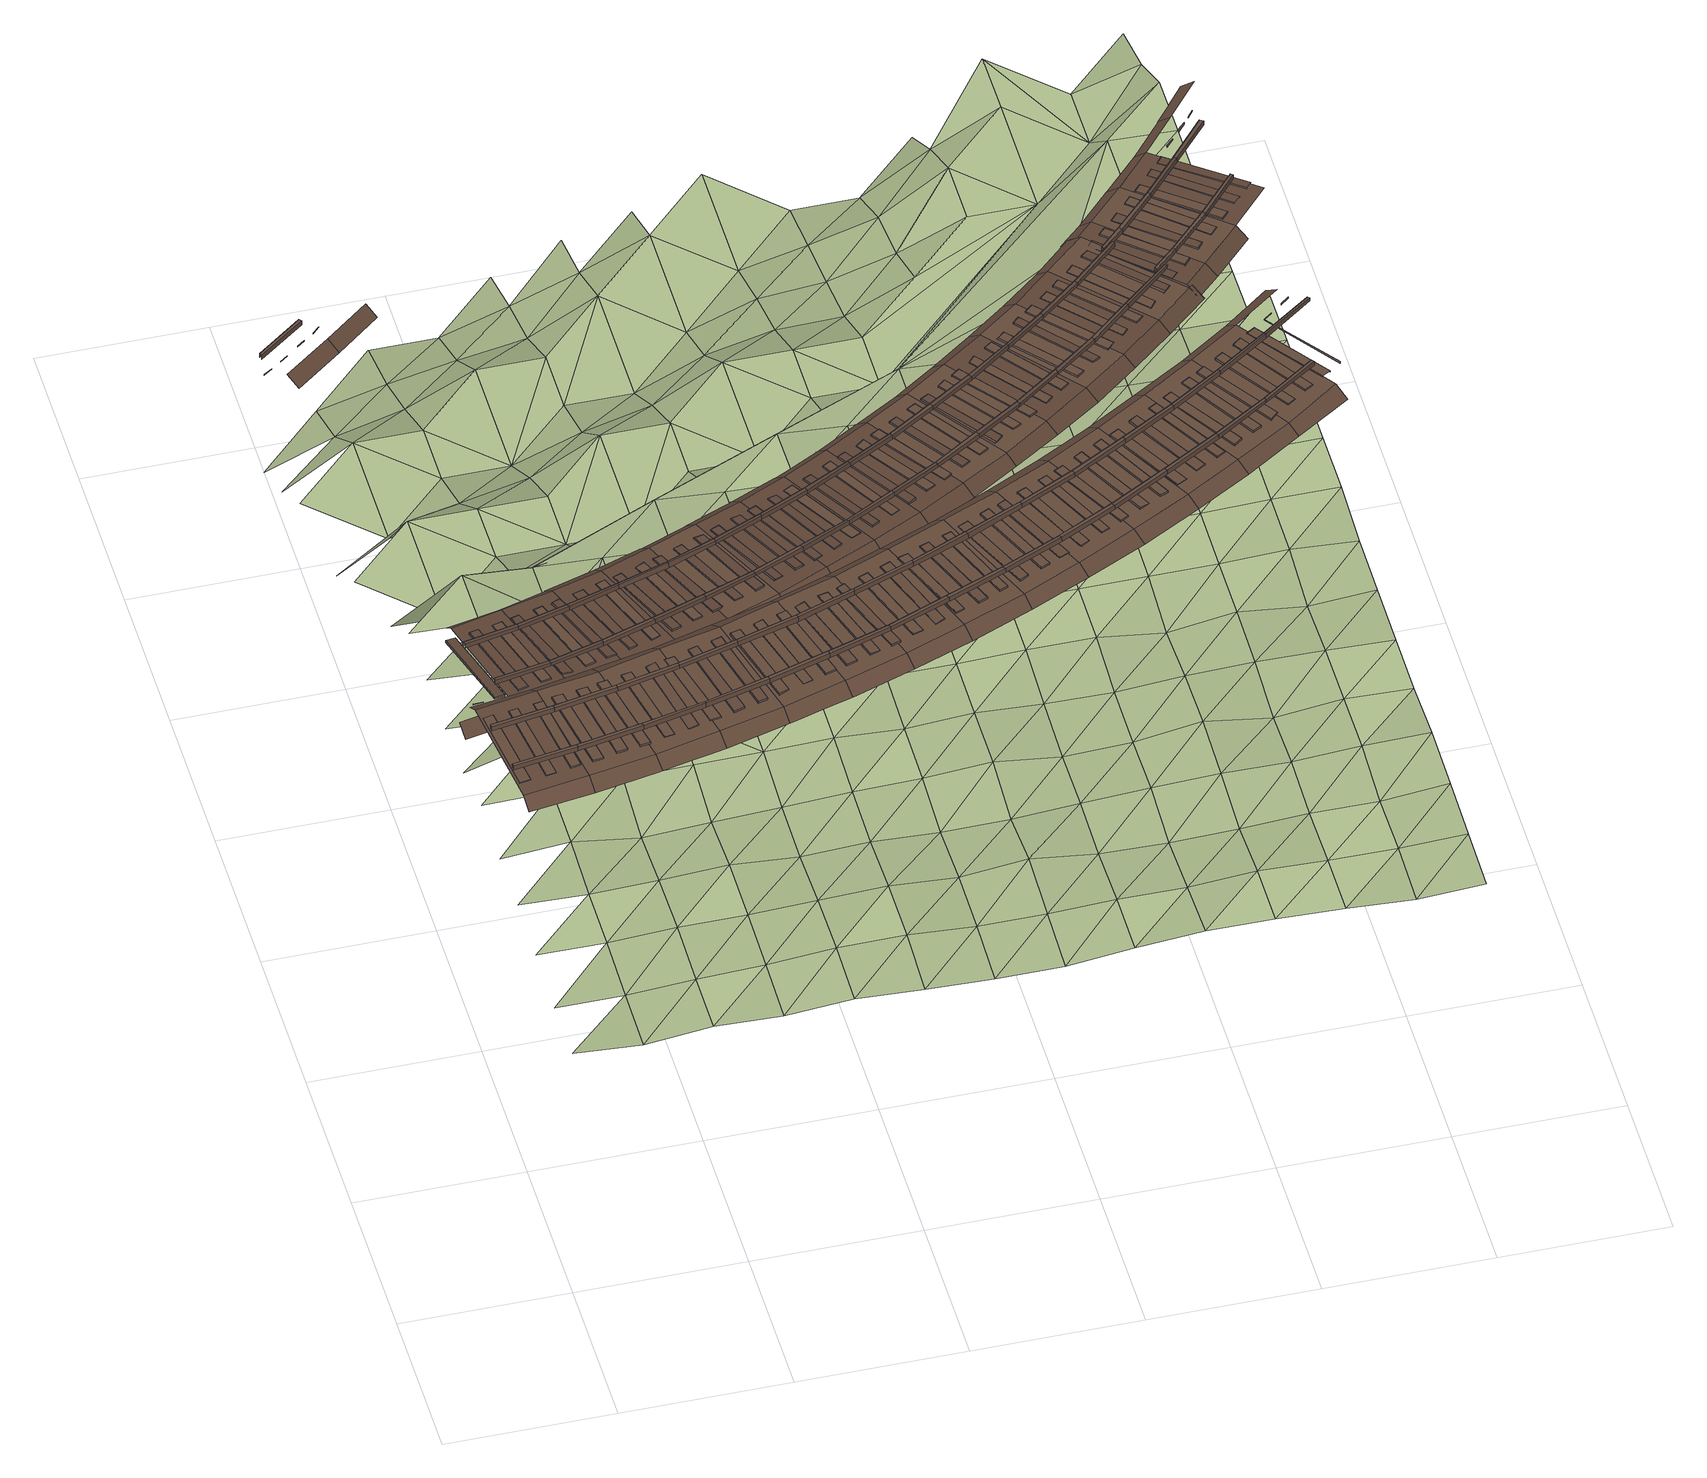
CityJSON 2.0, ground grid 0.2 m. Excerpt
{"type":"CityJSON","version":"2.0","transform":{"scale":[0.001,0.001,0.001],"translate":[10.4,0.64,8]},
"CityObjects":{
"terrain1":{"type":"TINRelief","geometry":[{"type":"CompositeSurface","lod":"3","boundaries":[[[0,1,2]],[[3,4,0]],[[3,5,6]],[[7,0,2]],[[8,9,5]],[[10,7,2]],[[11,3,0]],[[8,12,13]],[[11,0,7]],[[14,5,3]],[[12,15,16]],[[11,14,3]],[[17,8,5]],[[18,7,10]],[[19,20,15]],[[17,5,14]],[[21,12,8]],[[18,10,22]],[[23,11,7]],[[19,24,25]],[[15,12,21]],[[21,8,17]],[[18,23,7]],[[26,14,11]],[[27,28,24]],[[29,19,15]],[[15,21,30]],[[26,11,23]],[[31,17,14]],[[32,33,27]],[[34,18,22]],[[35,24,19]],[[26,31,14]],[[36,21,17]],[[32,37,38]],[[34,22,39]],[[40,23,18]],[[35,19,29]],[[41,15,30]],[[42,27,24]],[[36,17,31]],[[41,29,15]],[[21,43,30]],[[40,18,34]],[[27,42,32]],[[44,26,23]],[[35,42,24]],[[45,37,46]],[[43,21,36]],[[40,44,23]],[[47,31,26]],[[48,34,39]],[[32,49,37]],[[32,42,50]],[[43,41,30]],[[51,35,29]],[[47,26,44]],[[46,52,53]],[[54,36,31]],[[32,50,49]],[[55,48,39]],[[56,40,34]],[[54,43,36]],[[46,37,57]],[[47,54,31]],[[35,58,42]],[[56,34,48]],[[49,57,37]],[[59,44,40]],[[60,61,52]],[[62,35,51]],[[63,29,41]],[[58,50,42]],[[63,51,29]],[[64,41,43]],[[58,35,62]],[[43,54,65]],[[59,40,56]],[[66,47,44]],[[46,67,52]],[[46,57,68]],[[69,48,55]],[[50,70,49]],[[60,71,72]],[[64,43,65]],[[59,66,44]],[[67,46,68]],[[73,54,47]],[[69,55,74]],[[75,60,52]],[[76,56,48]],[[77,57,49]],[[78,79,71]],[[80,62,51]],[[73,47,66]],[[67,75,52]],[[68,57,77]],[[81,65,54]],[[76,48,69]],[[77,49,70]],[[82,50,58]],[[83,59,56]],[[80,51,63]],[[84,41,64]],[[50,82,70]],[[85,58,62]],[[73,81,54]],[[41,84,63]],[[86,71,60]],[[87,64,65]],[[88,60,75]],[[83,56,76]],[[89,66,59]],[[90,67,68]],[[80,85,62]],[[68,77,91]],[[92,69,74]],[[88,86,60]],[[65,81,87]],[[93,78,71]],[[89,59,83]],[[90,68,91]],[[94,73,66]],[[95,75,67]],[[85,82,58]],[[96,92,74]],[[97,76,69]],[[98,77,70]],[[93,71,86]],[[84,64,87]],[[95,88,75]],[[99,80,63]],[[94,66,89]],[[95,67,90]],[[100,81,73]],[[97,69,92]],[[82,98,70]],[[101,83,76]],[[102,78,93]],[[85,80,103]],[[91,77,104]],[[94,100,73]],[[105,86,88]],[[106,87,81]],[[101,76,97]],[[107,89,83]],[[104,90,91]],[[95,105,88]],[[80,99,103]],[[104,77,98]],[[84,108,63]],[[109,92,96]],[[110,82,85]],[[106,81,100]],[[108,99,63]],[[111,93,86]],[[112,84,87]],[[107,83,101]],[[113,94,89]],[[114,95,90]],[[109,96,115]],[[103,110,85]],[[116,97,92]],[[82,117,98]],[[105,111,86]],[[118,102,93]],[[113,89,107]],[[114,90,104]],[[119,100,94]],[[109,116,92]],[[120,101,97]],[[108,103,99]],[[118,93,111]],[[121,87,106]],[[122,105,95]],[[123,95,114]],[[119,94,113]],[[121,112,87]],[[124,106,100]],[[104,98,125]],[[120,97,116]],[[126,98,117]],[[127,82,110]],[[128,107,101]],[[123,122,95]],[[129,84,112]],[[82,127,117]],[[130,109,115]],[[131,110,103]],[[103,108,132]],[[119,124,100]],[[125,98,126]],[[129,108,84]],[[133,111,105]],[[128,101,120]],[[134,113,107]],[[135,114,104]],[[130,115,136]],[[132,131,103]],[[137,116,109]],[[133,105,122]],[[124,121,106]],[[138,118,111]],[[134,107,128]],[[135,104,125]],[[139,119,113]],[[140,123,114]],[[137,109,130]],[[131,127,110]],[[141,120,116]],[[142,126,117]],[[133,138,111]],[[129,112,121]],[[143,132,108]],[[139,113,134]],[[135,140,114]],[[119,144,124]],[[125,126,142]],[[137,141,116]],[[127,142,117]],[[145,128,120]],[[146,122,123]],[[143,108,129]],[[147,118,138]],[[148,130,136]],[[131,132,149]],[[144,119,139]],[[121,124,150]],[[146,133,122]],[[145,120,141]],[[146,123,140]],[[151,134,128]],[[152,135,125]],[[148,136,153]],[[132,143,149]],[[154,137,130]],[[155,127,131]],[[144,150,124]],[[125,142,152]],[[156,129,121]],[[157,138,133]],[[151,128,145]],[[158,139,134]],[[159,140,135]],[[154,130,148]],[[149,155,131]],[[160,141,137]],[[127,161,142]],[[156,121,150]],[[157,133,146]],[[162,143,129]],[[158,134,151]],[[159,135,152]],[[144,139,163]],[[160,137,154]],[[164,145,141]],[[165,146,140]],[[166,138,157]],[[167,148,153]],[[168,149,143]],[[152,142,169]],[[163,139,158]],[[159,165,140]],[[170,150,144]],[[160,164,141]],[[169,142,161]],[[171,127,155]],[[172,151,145]],[[167,153,173]],[[143,162,168]],[[174,129,156]],[[127,171,161]],[[175,154,148]],[[176,155,149]],[[144,163,170]],[[174,162,129]],[[177,156,150]],[[178,157,146]],[[172,145,164]],[[179,158,151]],[[180,159,152]],[[175,148,167]],[[176,149,168]],[[178,146,165]],[[152,169,181]],[[182,160,154]],[[170,177,150]],[[179,151,172]],[[180,152,181]],[[183,163,158]],[[184,165,159]],[[182,154,175]],[[176,171,155]],[[185,164,160]],[[186,169,161]],[[177,174,156]],[[187,157,178]],[[188,167,173]],[[189,168,162]],[[183,158,179]],[[184,159,180]],[[170,163,190]],[[181,169,186]],[[185,160,182]],[[171,186,161]],[[191,172,164]],[[192,178,165]],[[189,162,174]],[[193,188,173]],[[194,175,167]],[[195,176,168]],[[190,163,183]],[[184,192,165]],[[185,191,164]],[[177,170,196]],[[197,179,172]],[[198,180,181]],[[194,167,188]],[[195,168,189]],[[181,186,199]],[[200,171,176]],[[201,182,175]],[[202,170,190]],[[174,177,196]],[[197,172,191]],[[198,181,199]],[[203,183,179]],[[204,184,180]],[[196,170,202]],[[201,175,194]],[[200,176,195]],[[205,178,192]],[[206,185,182]],[[207,188,193]],[[208,189,174]],[[203,179,197]],[[204,180,198]],[[209,190,183]],[[210,192,184]],[[206,182,201]],[[211,191,185]],[[212,207,193]],[[213,194,188]],[[214,195,189]],[[209,183,203]],[[210,184,204]],[[215,202,190]],[[211,185,206]],[[216,171,200]],[[217,198,199]],[[218,197,191]],[[219,205,192]],[[213,188,207]],[[214,189,208]],[[196,220,174]],[[221,201,194]],[[222,200,195]],[[215,190,209]],[[210,219,192]],[[220,208,174]],[[223,196,202]],[[211,218,191]],[[224,204,198]],[[225,203,197]],[[222,195,214]],[[221,194,213]],[[171,226,186]],[[227,206,201]],[[202,215,223]],[[224,198,217]],[[225,197,218]],[[199,186,226]],[[228,210,204]],[[229,209,203]],[[227,201,221]],[[216,200,222]],[[230,211,206]],[[223,220,196]],[[231,214,208]],[[228,204,224]],[[229,203,225]],[[232,171,216]],[[233,219,210]],[[234,215,209]],[[230,206,227]],[[235,218,211]],[[231,208,220]],[[199,226,217]],[[234,223,215]],[[236,222,214]],[[234,209,229]],[[233,210,228]],[[235,211,230]],[[237,224,217]],[[238,225,218]],[[236,214,231]],[[239,216,222]],[[220,223,240]],[[223,234,241]],[[235,238,218]],[[242,229,225]],[[243,228,224]],[[239,222,236]],[[240,223,241]],[[244,171,232]],[[245,231,220]],[[243,224,237]],[[242,225,238]],[[246,234,229]],[[247,233,228]],[[232,216,239]],[[217,226,237]],[[171,244,226]],[[240,245,220]],[[248,236,231]],[[247,228,243]],[[246,229,242]],[[241,234,249]],[[248,231,245]],[[250,239,236]],[[249,234,246]],[[251,233,247]],[[237,226,243]],[[252,240,241]],[[250,236,248]],[[253,232,239]],[[241,249,252]],[[254,245,240]],[[255,247,243]],[[253,239,250]],[[243,226,255]],[[254,240,252]],[[256,248,245]],[[257,232,253]],[[254,256,245]],[[258,250,248]],[[257,244,232]],[[259,247,255]],[[258,248,256]],[[255,226,260]],[[261,253,250]],[[260,226,244]],[[261,257,253]],[[261,250,258]],[[255,260,259]],[[262,244,257]],[[257,261,263]],[[259,260,264]],[[262,257,263]],[[265,260,244]],[[262,265,244]],[[266,264,260]],[[266,260,265]],[[267,264,266]]]}]},
"railway1":{"type":"Railway","attributes":{"function":"1855"},"geometry":[{"type":"MultiSurface","lod":"3","boundaries":[[[268,269,270,271]],[[272,271,270,273]],[[269,274,273,270]],[[275,276,277,278]],[[279,280,281,282]],[[283,279,282,284]],[[285,286,287,288]],[[286,289,290,287]],[[289,291,292,290]],[[276,293,294,277]],[[284,282,281,295]],[[280,296,295,281]],[[297,298,299,300]],[[298,301,302,299]],[[296,283,284,295]],[[301,303,304,302]],[[293,305,306,294]],[[307,308,309,310]],[[311,307,310,312]],[[312,310,309,313]],[[308,314,313,309]],[[314,311,312,313]],[[315,316,317,318]],[[316,319,320,317]],[[318,317,320,321]],[[322,315,318,321]],[[319,322,321,320]],[[323,324,276,275]],[[325,326,286,285]],[[326,327,289,286]],[[327,328,291,289]],[[324,329,293,276]],[[330,331,332,333]],[[331,334,335,332]],[[336,337,298,297]],[[337,338,301,298]],[[338,339,303,301]],[[333,332,335,340]],[[329,341,305,293]],[[342,330,333,340]],[[334,342,340,335]],[[343,344,345,346]],[[344,347,348,345]],[[346,345,348,349]],[[350,343,346,349]],[[347,350,349,348]],[[351,352,353,354]],[[352,355,356,353]],[[354,353,356,357]],[[358,351,354,357]],[[355,358,357,356]],[[359,360,324,323]],[[361,362,326,325]],[[362,363,327,326]],[[363,364,328,327]],[[360,365,329,324]],[[365,366,341,329]],[[367,368,337,336]],[[368,369,338,337]],[[369,370,339,338]],[[371,372,373,374]],[[372,375,376,373]],[[374,373,376,377]],[[378,371,374,377]],[[375,378,377,376]],[[379,380,381,382]],[[383,384,381,380]],[[382,381,384,385]],[[386,379,382,385]],[[383,386,385,384]],[[387,388,389,390]],[[388,391,392,389]],[[390,389,392,393]],[[394,395,360,359]],[[396,387,390,393]],[[395,397,365,360]],[[398,399,362,361]],[[399,400,363,362]],[[391,396,393,392]],[[400,401,364,363]],[[397,402,366,365]],[[403,404,368,367]],[[404,405,369,368]],[[405,406,370,369]],[[407,408,409,410]],[[408,411,412,409]],[[410,409,412,413]],[[414,407,410,413]],[[411,414,413,412]],[[415,416,417,418]],[[418,417,419,420]],[[421,419,417,416]],[[422,415,418,420]],[[421,422,420,419]],[[423,424,425,426]],[[427,428,395,394]],[[428,429,397,395]],[[429,430,402,397]],[[431,432,399,398]],[[432,433,400,399]],[[433,434,401,400]],[[424,435,436,425]],[[437,438,404,403]],[[438,439,405,404]],[[426,425,436,440]],[[439,441,406,405]],[[442,423,426,440]],[[435,442,440,436]],[[443,444,445,446]],[[444,447,448,445]],[[446,445,448,449]],[[450,443,446,449]],[[447,450,449,448]],[[451,452,453,454]],[[455,451,454,456]],[[454,453,457,456]],[[458,457,453,452]],[[458,455,456,457]],[[459,460,430,429]],[[461,459,429,428]],[[462,463,438,437]],[[463,464,439,438]],[[464,465,441,439]],[[466,461,428,427]],[[467,468,434,433]],[[469,467,433,432]],[[470,469,432,431]],[[471,472,473,474]],[[475,471,474,476]],[[474,473,477,476]],[[472,478,477,473]],[[478,475,476,477]],[[479,480,481,482]],[[483,479,482,484]],[[482,481,485,484]],[[480,486,485,481]],[[486,483,484,485]],[[487,488,489,490]],[[491,487,490,492]],[[490,489,493,492]],[[488,494,493,489]],[[495,496,460,459]],[[494,491,492,493]],[[497,495,459,461]],[[498,499,463,462]],[[499,500,464,463]],[[500,501,465,464]],[[502,497,461,466]],[[503,504,468,467]],[[505,503,467,469]],[[506,505,469,470]],[[507,508,509,510]],[[511,507,510,512]],[[510,509,513,512]],[[508,514,513,509]],[[514,511,512,513]],[[515,516,517,518]],[[519,515,518,520]],[[518,517,521,520]],[[516,522,521,517]],[[522,519,520,521]],[[523,524,525,526]],[[527,523,526,528]],[[529,530,496,495]],[[526,525,531,528]],[[532,529,495,497]],[[533,534,501,500]],[[535,533,500,499]],[[536,535,499,498]],[[524,537,531,525]],[[537,527,528,531]],[[538,539,504,503]],[[540,538,503,505]],[[541,540,505,506]],[[542,532,497,502]],[[543,544,545,546]],[[547,543,546,548]],[[546,545,549,548]],[[544,550,549,545]],[[550,547,548,549]],[[551,552,553,554]],[[552,555,556,553]],[[553,556,557,554]],[[558,551,554,557]],[[555,558,557,556]],[[559,560,530,529]],[[561,562,534,533]],[[563,561,533,535]],[[564,563,535,536]],[[565,566,567,568]],[[566,569,570,567]],[[571,559,529,532]],[[567,570,572,568]],[[573,574,539,538]],[[575,573,538,540]],[[576,575,540,541]],[[577,571,532,542]],[[578,565,568,572]],[[569,578,572,570]],[[579,580,581,582]],[[580,583,584,581]],[[581,584,585,582]],[[586,579,582,585]],[[583,586,585,584]],[[587,588,589,590]],[[588,591,592,589]],[[589,592,593,590]],[[594,595,560,559]],[[596,587,590,593]],[[591,596,593,592]],[[597,598,562,561]],[[599,597,561,563]],[[600,599,563,564]],[[601,594,559,571]],[[602,603,604,605]],[[603,606,607,604]],[[608,609,573,575]],[[609,610,574,573]],[[611,608,575,576]],[[612,601,571,577]],[[604,607,613,605]],[[614,602,605,613]],[[606,614,613,607]],[[615,616,617,618]],[[616,619,620,617]],[[617,620,621,618]],[[622,615,618,621]],[[619,622,621,620]],[[623,624,625,626]],[[627,628,595,594]],[[624,629,630,625]],[[625,630,631,626]],[[632,633,598,597]],[[634,632,597,599]],[[635,634,599,600]],[[636,623,626,631]],[[637,627,594,601]],[[629,636,631,630]],[[638,639,610,609]],[[640,638,609,608]],[[641,640,608,611]],[[642,643,644,645]],[[643,646,647,644]],[[648,637,601,612]],[[644,647,649,645]],[[650,642,645,649]],[[646,650,649,647]],[[651,652,653,654]],[[652,655,656,653]],[[653,656,657,654]],[[658,651,654,657]],[[659,660,628,627]],[[655,658,657,656]],[[661,662,663,664]],[[662,665,666,663]],[[667,668,633,632]],[[669,667,632,634]],[[670,669,634,635]],[[663,666,671,664]],[[672,659,627,637]],[[673,661,664,671]],[[674,675,639,638]],[[676,674,638,640]],[[665,673,671,666]],[[677,676,640,641]],[[678,679,680,681]],[[682,672,637,648]],[[679,683,684,680]],[[680,684,685,681]],[[686,678,681,685]],[[687,688,689,690]],[[683,686,685,684]],[[688,691,692,689]],[[693,694,660,659]],[[689,692,695,690]],[[696,687,690,695]],[[691,696,695,692]],[[697,698,668,667]],[[699,700,701,702]],[[703,697,667,669]],[[704,703,669,670]],[[705,693,659,672]],[[700,706,707,701]],[[701,707,708,702]],[[709,710,675,674]],[[711,709,674,676]],[[712,711,676,677]],[[713,699,702,708]],[[714,715,716,717]],[[718,705,672,682]],[[706,713,708,707]],[[715,719,720,716]],[[716,720,721,717]],[[722,714,717,721]],[[723,724,725,726]],[[719,722,721,720]],[[727,728,694,693]],[[724,729,730,725]],[[725,730,731,726]],[[732,733,698,697]],[[734,732,697,703]],[[735,723,726,731]],[[736,734,703,704]],[[737,727,693,705]],[[738,739,740,741]],[[729,735,731,730]],[[739,742,743,740]],[[744,745,710,709]],[[746,744,709,711]],[[747,746,711,712]],[[740,743,748,741]],[[749,738,741,748]],[[750,751,752,753]],[[754,737,705,718]],[[742,749,748,743]],[[751,755,756,752]],[[752,756,757,753]],[[758,759,728,727]],[[760,750,753,757]],[[761,762,763,764]],[[762,765,766,763]],[[767,768,733,732]],[[769,767,732,734]],[[770,769,734,736]],[[771,772,773,774]]]}]},
"railway2":{"type":"Railway","attributes":{"function":"1855"},"geometry":[{"type":"MultiSurface","lod":"3","boundaries":[[[775,776,777,778]],[[779,780,781,782]],[[783,784,785,786]],[[784,787,788,785]],[[786,785,788,789]],[[787,790,789,788]],[[791,792,793,794]],[[792,795,796,793]],[[794,793,796,797]],[[798,791,794,797]],[[795,798,797,796]],[[799,800,801,802]],[[800,803,804,801]],[[803,805,806,804]],[[807,808,809,810]],[[811,812,813,814]],[[812,807,810,813]],[[815,816,780,779]],[[816,817,818,780]],[[817,819,820,818]],[[821,822,823,824]],[[822,825,826,823]],[[824,823,826,827]],[[828,821,824,827]],[[825,828,827,826]],[[829,830,831,832]],[[833,829,832,834]],[[832,831,835,834]],[[830,836,835,831]],[[836,833,834,835]],[[837,838,808,807]],[[839,840,812,811]],[[840,837,807,812]],[[841,842,843,844]],[[845,846,805,803]],[[847,848,800,799]],[[848,845,803,800]],[[849,850,819,817]],[[851,849,817,816]],[[852,841,844,853]],[[854,851,816,815]],[[844,843,855,853]],[[842,856,855,843]],[[856,852,853,855]],[[857,858,859,860]],[[861,857,860,862]],[[860,859,863,862]],[[858,864,863,859]],[[864,861,862,863]],[[865,866,867,868]],[[869,865,868,870]],[[868,867,871,870]],[[866,872,871,867]],[[873,874,838,837]],[[875,876,840,839]],[[876,873,837,840]],[[872,869,870,871]],[[877,878,850,849]],[[879,880,846,845]],[[881,879,845,848]],[[882,881,848,847]],[[883,877,849,851]],[[884,883,851,854]],[[885,886,887,888]],[[889,885,888,890]],[[888,887,891,890]],[[886,892,891,887]],[[892,889,890,891]],[[893,894,895,896]],[[897,893,896,898]],[[896,895,899,898]],[[894,900,899,895]],[[900,897,898,899]],[[901,902,878,877]],[[903,904,874,873]],[[905,906,876,875]],[[906,903,873,876]],[[907,908,880,879]],[[909,907,879,881]],[[910,909,881,882]],[[911,901,877,883]],[[912,913,914,915]],[[916,912,915,917]],[[915,914,918,917]],[[919,911,883,884]],[[913,920,918,914]],[[920,916,917,918]],[[921,922,923,924]],[[922,925,926,923]],[[923,926,927,924]],[[928,921,924,927]],[[925,928,927,926]],[[929,930,931,932]],[[930,933,934,931]],[[935,936,902,901]],[[937,938,904,903]],[[939,937,903,906]],[[940,939,906,905]],[[931,934,941,932]],[[942,929,932,941]],[[943,944,908,907]],[[945,935,901,911]],[[946,943,907,909]],[[933,942,941,934]],[[947,946,909,910]],[[948,945,911,919]],[[949,950,951,952]],[[950,953,954,951]],[[951,954,955,952]],[[956,949,952,955]],[[953,956,955,954]],[[957,958,959,960]],[[958,961,962,959]],[[959,962,963,960]],[[964,957,960,963]],[[965,966,936,935]],[[961,964,963,962]],[[967,968,938,937]],[[969,970,939,940]],[[970,967,937,939]],[[971,965,935,945]],[[972,973,944,943]],[[974,972,943,946]],[[975,976,977,978]],[[979,974,946,947]],[[976,980,981,977]],[[977,981,982,978]],[[983,971,945,948]],[[984,975,978,982]],[[980,984,982,981]],[[985,986,987,988]],[[986,989,990,987]],[[987,990,991,988]],[[992,985,988,991]],[[989,992,991,990]],[[993,994,966,965]],[[995,996,997,998]],[[999,1000,968,967]],[[1001,1002,970,969]],[[1002,999,967,970]],[[996,1003,1004,997]],[[997,1004,1005,998]],[[1006,993,965,971]],[[1007,1008,973,972]],[[1009,1007,972,974]],[[1010,995,998,1005]],[[1011,1009,974,979]],[[1003,1010,1005,1004]],[[1012,1013,1014,1015]],[[1016,1006,971,983]],[[1013,1017,1018,1014]],[[1014,1018,1019,1015]],[[1020,1012,1015,1019]],[[1017,1020,1019,1018]],[[1021,1022,1023,1024]],[[1022,1025,1026,1023]],[[1027,1028,994,993]],[[1023,1026,1029,1024]],[[1030,1031,1000,999]],[[1032,1030,999,1002]],[[1033,1032,1002,1001]],[[1034,1021,1024,1029]],[[1025,1034,1029,1026]],[[1035,1027,993,1006]],[[1036,1037,1038,1039]],[[1040,1041,1008,1007]],[[1042,1040,1007,1009]],[[1043,1042,1009,1011]],[[1037,1044,1045,1038]],[[1038,1045,1046,1039]],[[1047,1035,1006,1016]],[[1048,1036,1039,1046]],[[1049,1050,1051,1052]],[[1044,1048,1046,1045]],[[1050,1053,1054,1051]],[[1051,1054,1055,1052]],[[1056,1049,1052,1055]],[[1057,1058,1028,1027]],[[1059,1060,1031,1030]],[[1053,1056,1055,1054]],[[1061,1062,1063,1064]],[[1065,1059,1030,1032]],[[1066,1065,1032,1033]],[[1062,1067,1068,1063]],[[1069,1057,1027,1035]],[[1063,1068,1070,1064]],[[1071,1072,1041,1040]],[[1073,1071,1040,1042]],[[1074,1073,1042,1043]],[[1075,1061,1064,1070]],[[1076,1077,1078,1079]],[[1067,1075,1070,1068]],[[1077,1080,1081,1078]],[[1082,1069,1035,1047]],[[1078,1081,1083,1079]],[[1084,1076,1079,1083]],[[1085,1086,1087,1088]],[[1089,1090,1058,1057]],[[1080,1084,1083,1081]],[[1086,1091,1092,1087]],[[1093,1094,1060,1059]],[[1095,1093,1059,1065]],[[1096,1095,1065,1066]],[[1087,1092,1097,1088]],[[1098,1085,1088,1097]],[[1099,1089,1057,1069]],[[1100,1101,1102,1103]],[[1091,1098,1097,1092]],[[1104,1105,1072,1071]],[[1106,1104,1071,1073]],[[1107,1106,1073,1074]],[[1101,1108,1109,1102]],[[1102,1109,1110,1103]],[[1111,1099,1069,1082]],[[1112,1100,1103,1110]],[[1113,1114,1115,1116]],[[1108,1112,1110,1109]],[[1114,1117,1118,1115]],[[1119,1120,1090,1089]],[[1115,1118,1121,1116]],[[1122,1113,1116,1121]],[[1123,1124,1094,1093]],[[1125,1123,1093,1095]],[[1126,1125,1095,1096]],[[1127,1128,1129,1130]],[[1117,1122,1121,1118]],[[1128,1131,1132,1129]],[[1133,1119,1089,1099]],[[1129,1132,1134,1130]],[[1135,1136,1105,1104]],[[1137,1135,1104,1106]],[[1138,1137,1106,1107]],[[1139,1140,1141,1142]],[[1143,1127,1130,1134]],[[1131,1143,1134,1132]],[[1140,1144,1145,1141]],[[1146,1133,1099,1111]],[[1141,1145,1147,1142]],[[1148,1149,1120,1119]],[[1150,1139,1142,1147]],[[1151,1152,1153,1154]],[[1155,1156,1124,1123]],[[1157,1155,1123,1125]],[[1144,1150,1147,1145]],[[1158,1157,1125,1126]],[[1152,1159,1160,1153]],[[1153,1160,1161,1154]],[[1162,1151,1154,1161]],[[1163,1148,1119,1133]],[[1164,1165,1166,1167]],[[1168,1169,1136,1135]],[[1170,1168,1135,1137]],[[1171,1170,1137,1138]],[[1159,1162,1161,1160]],[[1165,1172,1173,1166]],[[1166,1173,1174,1167]],[[1175,1176,1177,1178]],[[1179,1164,1167,1174]],[[1180,1163,1133,1146]],[[1181,1182,1149,1148]],[[1176,1183,1184,1177]],[[1172,1179,1174,1173]],[[1177,1184,1185,1178]],[[1186,1187,1156,1155]],[[1188,1186,1155,1157]],[[1189,1188,1157,1158]],[[1190,1175,1178,1185]],[[1191,1192,1193,1194]],[[1195,1181,1148,1163]],[[1183,1190,1185,1184]],[[1192,1196,1197,1193]],[[1193,1197,1198,1194]],[[1199,1200,1201,1202]],[[1203,1204,1169,1168]],[[1205,1203,1168,1170]],[[1206,1205,1170,1171]],[[1207,1191,1194,1198]],[[1200,1208,1209,1201]],[[1210,1211,1182,1181]],[[1196,1207,1198,1197]],[[1212,1195,1163,1180]],[[1201,1209,1213,1202]],[[1214,1215,1216,1217]],[[1218,1199,1202,1213]],[[1219,1220,1187,1186]],[[1221,1219,1186,1188]],[[1222,1221,1188,1189]],[[1215,1223,1224,1216]],[[1208,1218,1213,1209]],[[1225,1226,1227,1228]],[[1216,1224,1229,1217]],[[1230,1210,1181,1195]],[[1231,1214,1217,1229]],[[1232,1233,1204,1203]],[[1234,1232,1203,1205]],[[1235,1234,1205,1206]],[[1226,1236,1237,1227]],[[1223,1231,1229,1224]],[[1227,1237,1238,1228]],[[1239,1240,1241,1242]],[[1243,1225,1228,1238]],[[1244,1245,1211,1210]],[[1246,1230,1195,1212]],[[1240,1247,1248,1241]],[[1236,1243,1238,1237]],[[1241,1248,1249,1242]],[[1250,1251,1220,1219]],[[1252,1250,1219,1221]],[[1253,1254,1255,1256]],[[1257,1252,1221,1222]],[[1258,1239,1242,1249]],[[1259,1244,1210,1230]],[[1260,1261,1262,1263]],[[1264,1265,1266,1267]],[[1254,1268,1269,1255]],[[1247,1258,1249,1248]],[[1255,1269,1270,1256]],[[1271,1272,1233,1232]],[[1273,1271,1232,1234]],[[1274,1253,1256,1270]],[[1275,1273,1234,1235]],[[1276,1277,1278,1279]],[[1280,1276,1279,1281]],[[1263,1262,1282,1283]],[[1284,1280,1281,1285]],[[1265,1286,1287,1266]],[[1288,1289,1290,1291]],[[1266,1287,1292,1267]],[[1245,1244,1259,1293]],[[1294,1264,1267,1292]],[[1268,1274,1270,1269]],[[1293,1259,1230,1246]],[[1295,1260,1263,1283]],[[1296,1297,1261,1260]],[[1298,1299,1300,1301]],[[1290,1302,1303,1291]],[[1304,1302,1290,1289]],[[1286,1294,1292,1287]],[[1305,1306,1307,1308]],[[1309,1305,1308,1310]],[[1311,1288,1291,1303]],[[1312,1309,1310,1313]],[[1314,1315,1277,1276]],[[1316,1314,1276,1280]],[[1317,1316,1280,1284]],[[1299,1318,1319,1300]],[[1320,1321,1322,1323]],[[1300,1319,1324,1301]],[[1311,1303,1302,1304]],[[1325,1295,1283,1282]],[[1326,1298,1301,1324]],[[1327,1296,1260,1295]],[[1328,1329,1330,1331]],[[1332,1333,1306,1305]],[[1334,1332,1305,1309]],[[1335,1336,1322,1321]],[[1322,1336,1337,1323]],[[1338,1339,1297,1296]],[[1340,1334,1309,1312]],[[1318,1326,1324,1319]],[[1341,1320,1323,1337]],[[1329,1342,1343,1330]],[[1344,1345,1346]],[[1347,1348,1315,1314]],[[1349,1347,1314,1316]],[[1330,1343,1350,1331]],[[1351,1349,1316,1317]],[[1352,1327,1295,1325]],[[1341,1337,1336,1335]],[[1353,1328,1331,1350]],[[1354,1355,1356,1357]],[[1358,1359,1345]],[[1360,1338,1296,1327]],[[1345,1359,1361,1346]],[[1342,1353,1350,1343]],[[1362,1344,1346,1361]],[[1363,1364,1339,1338]],[[1365,1366,1333,1332]],[[1367,1365,1332,1334]],[[1368,1367,1334,1340]],[[1369,1370,1371,1372]],[[1355,1373,1374,1356]],[[1356,1374,1375,1357]],[[1376,1354,1357,1375]],[[1377,1378,1348,1347]],[[1379,1377,1347,1349]],[[1380,1379,1349,1351]],[[1381,1382,1383,1384]],[[1385,1386,1387,1388]],[[1389,1390,1364,1363]]]}]},
"railway3":{"type":"Railway","attributes":{"function":"1855"},"geometry":[{"type":"MultiSurface","lod":"3","boundaries":[[[1391,1392,1393,1394]],[[1395,1396,1397,1398]],[[1399,1400,1401,1402]],[[1403,1399,1402,1404]],[[1405,1403,1404,1406]],[[1407,1408,1409,1410]],[[1411,1412,1413,1414]],[[1415,1416,1417,1418]],[[1419,1420,1408,1407]]]}]}
},
"vertices":[
[80,79,359],[0,0,362],[80,0,356],[80,160,364],[0,79,359],[80,240,365],[0,160,365],[160,79,364],[80,319,372],[0,240,368],[160,0,365],[160,160,369],[80,400,374],[0,319,365],[160,240,367],[80,480,374],[0,400,372],[160,319,359],[240,79,367],[80,559,339],[0,480,348],[160,400,375],[240,0,362],[240,160,369],[80,640,337],[0,559,343],[240,240,372],[80,720,337],[0,640,343],[160,559,335],[160,480,375],[240,319,364],[80,799,337],[0,720,340],[320,79,374],[160,640,333],[240,400,377],[80,880,199],[0,799,279],[320,0,369],[320,160,372],[240,559,369],[160,720,332],[240,480,377],[320,240,365],[0,960,199],[80,1040,199],[320,319,368],[400,79,375],[160,880,244],[160,799,330],[240,640,330],[80,1120,99],[0,1040,135],[320,400,378],[400,0,365],[400,160,375],[160,960,199],[240,799,326],[400,240,369],[80,1279,99],[0,1200,99],[240,720,327],[320,640,324],[320,559,369],[320,480,378],[400,319,372],[160,1120,134],[160,1040,199],[480,79,369],[240,880,262],[80,1359,35],[0,1279,44],[400,400,380],[480,0,362],[160,1200,99],[480,160,369],[240,960,199],[80,1440,0],[0,1359,0],[320,720,324],[400,480,380],[320,880,321],[480,240,364],[400,640,361],[320,799,321],[160,1359,58],[400,559,380],[160,1279,99],[480,319,374],[240,1120,154],[240,1040,199],[560,79,369],[160,1440,22],[480,400,375],[240,1200,99],[560,0,362],[560,160,378],[320,960,199],[400,720,319],[480,480,381],[560,240,365],[160,1520,0],[400,799,317],[320,1120,199],[240,1359,99],[480,559,381],[560,319,380],[480,720,314],[639,79,372],[400,880,314],[240,1440,39],[480,640,320],[560,400,380],[320,1200,131],[639,0,371],[639,160,367],[400,960,252],[240,1520,0],[560,480,381],[639,240,371],[560,640,382],[320,1359,99],[320,1279,99],[560,559,382],[400,1120,199],[400,1040,199],[480,960,310],[639,319,369],[560,720,310],[719,79,372],[480,880,311],[480,799,313],[320,1440,54],[639,400,375],[400,1200,153],[719,0,378],[719,160,365],[320,1520,29],[639,480,384],[400,1279,99],[719,240,375],[480,1040,199],[560,799,308],[639,559,384],[719,319,372],[400,1440,99],[320,1600,0],[799,79,378],[560,880,307],[639,640,385],[719,400,374],[480,1200,199],[799,0,377],[799,160,367],[560,960,303],[639,720,308],[400,1520,61],[719,480,384],[480,1279,137],[799,240,378],[560,1040,240],[639,799,305],[719,559,385],[799,319,385],[480,1359,99],[400,1600,37],[879,79,375],[639,880,303],[560,1120,199],[719,640,385],[639,1040,298],[799,400,380],[879,0,374],[719,799,301],[879,160,372],[639,960,298],[719,720,385],[480,1520,99],[799,480,372],[560,1279,157],[560,1200,199],[879,240,377],[799,559,385],[560,1359,131],[879,319,371],[639,1120,199],[480,1600,61],[959,79,374],[719,880,298],[799,640,387],[879,400,382],[560,1440,99],[959,0,369],[959,160,371],[719,960,295],[799,799,388],[879,480,385],[639,1279,159],[639,1200,199],[719,1040,292],[959,240,382],[799,720,388],[879,559,385],[639,1359,138],[560,1600,99],[959,319,381],[1039,79,377],[799,880,294],[879,640,388],[639,1440,119],[959,400,381],[1039,0,374],[1039,160,380],[799,960,292],[879,720,388],[799,1120,285],[719,1279,199],[959,480,374],[639,1520,99],[879,880,294],[1039,240,384],[799,1040,289],[879,799,388],[719,1359,162],[959,559,388],[879,1359,199],[1039,319,378],[719,1440,143],[959,640,390],[1039,400,378],[879,960,289],[879,1200,279],[719,1520,99],[959,720,390],[1039,480,380],[879,1040,285],[799,1359,199],[1039,559,382],[879,1120,282],[959,880,391],[959,799,391],[1039,640,390],[799,1440,199],[959,1359,276],[959,960,287],[1039,720,391],[799,1520,154],[959,1040,282],[1039,799,391],[959,1120,279],[799,1600,99],[1039,880,393],[959,1200,278],[1039,960,393],[879,1520,199],[1039,1040,281],[959,1279,276],[1039,1120,278],[879,1600,199],[959,1440,199],[1039,1200,276],[1039,1359,273],[1039,1279,273],[959,1520,199],[1039,1440,272],[1039,1520,226],[1039,1600,199],
[46,412,384],[59,414,384],[59,414,385],[46,412,385],[32,519,388],[44,521,388],[44,521,385],[126,388,372],[123,404,385],[46,394,382],[48,378,371],[77,416,384],[89,418,384],[89,418,385],[77,416,385],[62,523,387],[62,523,388],[119,440,390],[119,440,396],[44,430,394],[44,430,388],[119,444,396],[43,434,394],[119,444,390],[44,434,388],[100,547,388],[28,537,385],[73,525,388],[73,525,387],[110,507,390],[110,507,396],[36,497,394],[36,497,388],[110,511,396],[36,501,394],[110,511,390],[36,501,388],[97,563,375],[26,553,375],[106,420,385],[118,422,385],[118,422,387],[106,420,387],[91,527,387],[91,527,388],[103,529,388],[103,529,387],[113,531,388],[132,424,385],[132,424,387],[113,531,390],[145,426,385],[145,426,387],[126,533,390],[126,533,388],[206,402,374],[202,418,385],[198,454,391],[198,454,397],[196,458,397],[196,458,391],[174,559,388],[142,535,388],[161,430,385],[161,430,388],[142,535,390],[174,432,385],[174,432,388],[186,521,391],[185,521,397],[185,525,397],[185,525,391],[155,537,390],[171,576,378],[155,537,388],[167,539,388],[189,434,385],[189,434,388],[167,539,391],[201,436,385],[201,436,388],[179,541,391],[179,541,388],[196,545,388],[218,440,387],[218,440,388],[196,545,391],[230,442,387],[230,442,388],[208,547,391],[208,549,388],[283,418,375],[279,434,388],[273,471,391],[273,471,398],[273,474,398],[273,474,391],[247,575,391],[243,591,378],[260,537,393],[260,537,398],[259,541,398],[260,541,393],[225,551,390],[247,446,387],[247,446,388],[225,551,391],[259,448,388],[259,448,390],[237,555,391],[237,555,390],[248,557,390],[273,452,388],[273,452,390],[248,557,391],[286,454,388],[286,454,390],[260,559,391],[260,559,390],[277,564,391],[302,458,388],[302,458,390],[277,564,393],[315,462,388],[315,462,391],[288,567,393],[360,438,377],[357,454,388],[288,567,391],[320,593,391],[350,489,394],[350,489,400],[349,493,400],[349,493,394],[315,609,380],[331,555,394],[331,555,400],[331,559,400],[331,559,394],[305,571,391],[331,466,388],[331,466,391],[305,571,393],[343,469,388],[343,469,391],[317,574,394],[317,574,391],[328,577,391],[357,473,388],[357,473,391],[328,577,394],[369,477,391],[340,580,394],[369,477,390],[340,580,391],[357,585,391],[387,482,390],[387,481,391],[357,585,394],[437,460,378],[433,476,390],[391,614,393],[386,628,381],[424,511,394],[424,511,401],[423,515,401],[423,515,394],[398,485,390],[398,485,391],[405,576,394],[405,576,401],[404,580,401],[368,589,394],[404,580,394],[368,589,393],[385,593,393],[414,489,391],[414,489,393],[385,593,394],[427,493,391],[427,493,393],[397,597,394],[397,597,393],[408,600,393],[440,497,391],[440,497,393],[408,600,394],[419,604,394],[419,604,396],[453,501,393],[453,501,391],[462,636,394],[456,652,382],[509,501,391],[475,599,397],[475,599,403],[475,603,403],[475,603,397],[514,485,380],[498,539,401],[498,539,396],[500,535,401],[500,535,396],[436,610,394],[469,507,391],[469,507,394],[436,609,396],[448,612,394],[448,612,396],[481,509,394],[481,511,391],[459,616,394],[496,515,391],[496,515,394],[459,616,396],[469,620,394],[469,620,397],[507,519,394],[507,519,391],[487,626,394],[523,525,393],[523,525,394],[487,626,397],[498,630,394],[498,630,397],[535,529,394],[535,529,393],[530,662,396],[525,676,385],[581,527,393],[549,626,398],[549,626,404],[548,630,404],[548,630,398],[587,511,381],[571,566,404],[571,566,398],[573,562,404],[573,562,398],[514,636,394],[551,535,393],[551,535,394],[514,636,397],[526,640,396],[526,640,398],[562,539,396],[562,539,394],[536,644,396],[577,545,394],[577,545,396],[536,644,398],[548,648,396],[548,648,398],[587,549,396],[587,549,394],[564,656,396],[605,555,394],[605,555,396],[564,656,398],[575,660,397],[575,660,398],[600,690,398],[594,705,385],[616,559,397],[657,557,394],[616,658,406],[616,658,400],[618,654,406],[619,654,398],[616,559,394],[642,595,404],[642,595,398],[645,591,404],[645,591,398],[663,543,382],[592,666,397],[632,567,394],[632,567,397],[592,666,398],[603,670,397],[603,670,398],[642,571,397],[642,571,394],[625,680,398],[613,676,397],[613,676,398],[625,680,400],[658,577,394],[658,577,397],[668,582,398],[668,582,396],[667,719,398],[661,734,387],[686,688,407],[686,689,401],[687,684,407],[687,684,401],[652,693,398],[641,688,398],[641,688,400],[652,693,400],[685,589,396],[685,589,398],[728,589,396],[696,594,398],[715,626,406],[715,626,400],[716,622,406],[717,622,400],[735,575,384],[696,594,396],[673,702,398],[663,697,398],[663,697,400],[673,702,401],[709,600,397],[709,600,398],[721,605,398],[721,605,397],[700,715,398],[689,710,398],[689,710,401],[700,715,401],[737,612,397],[735,612,398],[747,618,398],[735,751,400],[728,767,388],[747,618,397],[754,722,407],[754,722,401],[756,718,407],[756,718,401],[799,624,398],[727,728,400],[716,723,400],[716,723,401],[727,728,401],[763,626,398],[763,626,400],[786,656,407],[783,660,407],[785,660,401],[786,656,401],[808,610,385],[773,630,400],[773,630,398],[748,739,400],[737,733,400],[737,733,401],[748,739,401],[788,638,398],[788,638,400],[798,644,400],[798,644,398],[773,753,401],[763,747,401],[763,747,403],[773,753,403],[801,787,401],[793,801,390],[814,652,398],[814,652,401],[825,656,401],[821,757,410],[821,757,404],[823,753,410],[823,753,404],[825,658,398],[871,662,398],[853,698,409],[853,698,403],[855,694,409],[855,694,403],[799,767,401],[789,761,401],[789,761,403],[799,767,403],[840,666,398],[840,666,401],[879,648,387],[850,670,401],[850,670,398],[821,777,401],[810,771,401],[810,771,404],[821,777,404],[863,678,400],[863,678,401],[875,684,401],[875,684,400],[863,824,403],[855,838,391],[846,793,401],[836,787,401],[836,787,404],[846,793,404],[889,694,400],[889,694,401],[886,795,410],[886,795,404],[888,791,410],[888,791,404],[900,700,403],[937,700,401],[900,700,401],[921,737,410],[921,737,404],[924,734,410],[924,734,404],[872,807,403],[862,801,403],[862,801,404],[872,807,404],[946,687,388],[916,708,401],[916,708,403],[926,714,403],[926,714,401],[892,820,403],[882,814,403],[882,814,404],[892,820,404],[939,722,401],[939,722,403],[927,864,404],[919,876,393],[949,729,404],[949,729,401],[949,834,412],[949,834,406],[917,836,404],[907,830,404],[907,830,406],[917,836,406],[951,831,412],[951,831,406],[1006,743,401],[964,737,401],[964,737,404],[975,743,404],[987,777,412],[987,777,406],[988,773,412],[988,775,406],[975,743,401],[937,849,404],[927,842,404],[927,842,406],[937,849,406],[1014,730,390],[988,751,401],[988,751,404],[998,759,404],[998,759,403],[962,864,404],[952,858,404],[952,858,407],[962,864,407],[988,904,406],[980,918,394],[1012,769,403],[1012,769,404],[1022,775,404],[1012,876,414],[1012,876,407],[1014,874,414],[1022,775,403],[1014,874,407],[1071,787,404],[987,882,404],[977,874,404],[977,874,407],[987,882,407],[1036,785,404],[1036,785,406],[1052,822,413],[1052,822,407],[1055,819,413],[1055,819,407],[1046,791,406],[1046,791,404],[1006,894,406],[996,888,406],[996,888,407],[1006,894,407],[1081,773,391],[1060,801,404],[1060,801,406],[1070,807,406],[1046,947,407],[1036,960,396],[1070,807,404],[1030,912,406],[1020,904,406],[1020,904,407],[1030,912,407],[1084,818,404],[1084,818,407],[1073,920,414],[1073,920,409],[1075,918,414],[1075,918,409],[1054,930,407],[1044,922,407],[1044,922,409],[1054,930,409],
[36,578,353],[48,580,352],[48,580,353],[36,578,355],[86,555,339],[81,571,351],[14,553,355],[17,537,343],[33,687,349],[62,584,351],[62,584,353],[33,688,351],[74,587,349],[74,587,352],[45,691,349],[45,691,348],[62,696,346],[91,592,349],[91,592,351],[62,696,349],[103,595,349],[103,595,351],[73,699,348],[73,699,346],[135,622,349],[136,622,353],[68,604,359],[68,604,353],[134,626,353],[68,608,359],[134,626,349],[68,608,353],[115,692,353],[113,692,348],[49,674,352],[49,674,358],[115,688,348],[116,688,353],[51,670,358],[51,670,352],[154,574,335],[150,590,346],[107,728,343],[45,710,346],[102,741,330],[39,725,335],[90,704,345],[119,600,348],[119,600,349],[90,704,346],[131,603,346],[131,603,349],[102,707,346],[100,707,343],[113,710,343],[145,608,346],[145,608,348],[113,710,346],[123,714,343],[123,714,345],[158,610,346],[157,610,345],[177,713,349],[177,713,343],[179,709,343],[179,709,349],[141,719,342],[174,616,343],[174,616,346],[141,720,343],[200,648,349],[200,648,345],[201,644,343],[201,644,349],[170,747,340],[164,763,327],[217,612,342],[152,723,340],[152,723,343],[221,596,330],[186,620,346],[186,620,343],[163,726,340],[200,624,343],[200,624,345],[164,726,343],[174,730,340],[174,731,342],[212,628,343],[212,628,342],[190,737,339],[228,634,340],[228,634,343],[190,737,340],[202,741,337],[203,741,340],[238,638,342],[238,638,340],[241,735,346],[240,735,340],[241,732,340],[241,732,346],[231,769,336],[225,785,324],[264,672,346],[264,672,340],[266,668,346],[266,668,340],[283,636,337],[288,620,327],[219,747,337],[256,644,339],[256,644,340],[219,747,339],[230,751,337],[230,751,339],[267,648,340],[267,648,339],[241,755,336],[282,654,337],[282,654,340],[241,755,337],[251,759,335],[251,759,337],[293,658,339],[293,658,337],[292,795,332],[285,809,320],[302,759,342],[302,759,336],[304,755,336],[304,757,342],[328,698,342],[328,698,337],[331,694,342],[330,694,336],[347,662,333],[269,765,333],[309,666,336],[309,666,337],[269,765,336],[280,769,333],[280,771,336],[320,670,337],[353,646,323],[320,670,335],[302,779,332],[291,775,333],[291,775,335],[302,779,333],[334,676,333],[334,676,336],[346,680,336],[344,680,333],[328,791,330],[318,787,330],[318,787,333],[328,791,333],[362,688,333],[362,688,335],[352,822,329],[344,836,316],[363,787,337],[363,787,332],[365,783,337],[365,783,332],[373,693,333],[372,693,332],[392,726,337],[392,726,333],[413,691,330],[394,722,337],[394,722,333],[419,676,319],[356,803,329],[344,799,330],[344,799,332],[356,803,330],[389,700,330],[389,700,333],[400,705,333],[400,705,330],[376,814,327],[366,809,327],[366,809,330],[376,814,330],[413,712,330],[414,712,332],[424,717,330],[424,717,329],[410,850,324],[403,864,313],[424,817,333],[423,817,329],[424,813,327],[424,813,333],[475,722,327],[453,755,335],[453,755,329],[456,751,335],[404,827,326],[392,822,327],[392,822,329],[404,827,327],[456,751,329],[440,724,327],[440,725,330],[451,730,329],[482,707,314],[451,730,327],[424,837,324],[414,832,324],[414,832,327],[424,837,327],[465,735,327],[465,735,329],[475,741,327],[475,741,326],[468,880,321],[459,894,308],[451,851,323],[440,846,324],[440,846,326],[451,851,324],[482,848,330],[482,848,324],[484,844,324],[485,844,330],[491,749,324],[491,749,327],[501,755,326],[538,755,323],[514,787,330],[514,787,324],[517,785,330],[501,755,324],[517,785,324],[472,862,321],[461,856,323],[461,856,324],[472,862,324],[545,741,311],[514,763,323],[514,763,324],[526,769,324],[526,769,323],[497,876,320],[487,870,321],[487,870,323],[497,876,321],[541,777,321],[541,777,324],[525,914,317],[516,926,305],[551,783,323],[539,880,327],[539,880,321],[542,878,327],[542,878,321],[551,783,321],[599,789,319],[523,892,319],[513,886,319],[513,886,321],[523,892,321],[575,823,327],[575,823,321],[577,819,327],[577,819,321],[567,791,320],[567,791,321],[577,797,321],[607,775,307],[577,797,320],[543,904,317],[533,898,317],[533,898,320],[543,904,319],[590,805,319],[590,805,321],[600,813,320],[600,812,317],[580,949,314],[571,962,301],[597,916,323],[597,916,317],[568,920,316],[558,912,316],[558,912,317],[568,920,317],[599,912,323],[599,912,317],[615,822,317],[615,822,319],[658,828,314],[626,828,319],[634,859,323],[634,859,317],[636,856,323],[636,856,317],[625,828,317],[587,932,314],[578,926,314],[578,926,317],[589,932,317],[639,836,316],[639,836,317],[667,814,303],[648,843,317],[648,843,314],[613,949,313],[603,942,314],[603,942,316],[613,949,314],[635,985,311],[625,997,298],[663,853,314],[663,853,316],[652,954,320],[652,954,314],[655,950,320],[654,950,314],[673,859,316],[673,859,314],[717,866,311],[638,965,311],[628,959,311],[628,959,314],[638,965,314],[690,898,320],[690,898,314],[693,894,320],[693,894,314],[687,868,313],[687,868,314],[698,876,314],[725,854,300],[698,876,311],[657,979,310],[647,972,311],[647,972,313],[657,979,311],[709,884,311],[711,884,313],[687,1024,308],[677,1036,295],[719,892,313],[719,892,311],[706,993,316],[706,993,310],[709,989,316],[709,989,310],[680,995,308],[671,989,308],[671,989,311],[680,997,311],[734,902,310],[734,902,311],[773,908,308],[744,908,311],[747,938,316],[747,938,310],[750,934,316],[748,934,310],[700,1009,308],[690,1003,308],[690,1003,310],[700,1011,310],[744,908,308],[757,918,308],[757,918,310],[783,896,295],[766,924,310],[738,1064,304],[728,1076,292],[766,924,308],[722,1029,305],[714,1020,307],[714,1020,308],[722,1029,308],[759,1033,313],[759,1033,307],[762,1031,313],[761,1031,307],[780,936,307],[780,936,308],[789,944,308],[789,944,305],[830,952,304],[746,1047,305],[737,1040,305],[737,1040,307],[746,1047,307],[802,981,313],[801,981,307],[804,978,311],[804,978,307],[802,954,305],[802,954,307],[812,962,307],[764,1061,303],[754,1053,304],[756,1053,305],[764,1061,305],[812,962,305],[840,939,292],[789,1105,301],[778,1117,289],[825,971,304],[825,972,305],[834,979,305],[810,1077,308],[810,1077,303],[812,1073,308],[812,1073,303],[834,979,303],[786,1081,301],[778,1073,303],[778,1073,305],[786,1081,304],[884,997,301],[847,991,303],[847,991,305],[857,997,304],[805,1096,301],[796,1088,301],[796,1089,303],[805,1097,303],[855,1025,308],[853,1025,303],[857,1021,308],[857,1021,303],[857,997,301],[869,1008,301],[869,1008,303],[837,1150,298],[827,1161,285],[894,985,289],[878,1016,303],[827,1116,298],[818,1108,300],[818,1108,301],[827,1116,301],[876,1016,301],[860,1121,305],[860,1121,300],[863,1117,305],[862,1117,300],[891,1028,300],[891,1028,301],[844,1132,298],[836,1124,298],[836,1124,301],[844,1132,300],[898,1036,301],[936,1045,297],[898,1036,298],[905,1072,305],[905,1072,300],[908,1069,305],[908,1068,300],[911,1045,298],[911,1045,300],[920,1053,300],[866,1153,297],[857,1144,297],[857,1144,298],[866,1153,298],[920,1053,298],[887,1198,295],[875,1209,282],[946,1033,285],[933,1065,297],[933,1065,298],[940,1075,298],[917,1176,301],[916,1176,297],[919,1173,301],[888,1173,295],[879,1165,295],[879,1165,298],[888,1173,297],[919,1173,295],[940,1075,295],[987,1093,294],[905,1222,291],[894,1232,278],[866,1205,279],[878,1194,292],[898,1190,292],[891,1181,292],[891,1181,295],[898,1190,294],[953,1087,295],[955,1087,298],[962,1096,297],[964,1126,301],[962,1126,295],[967,1124,301],[962,1096,295],[966,1124,295],[929,1194,303],[929,1194,297],[903,1168,297],[903,1168,303],[932,1190,303],[905,1165,303],[991,1081,285],[980,1092,298],[932,1190,297],[905,1165,298],[967,1105,297],[967,1105,298],[916,1206,292],[908,1198,292],[908,1198,294],[916,1206,294],[975,1113,298],[998,1081,282],[975,1113,297],[1009,1122,295],[950,1270,289],[937,1279,276],[936,1228,291],[927,1218,291],[927,1218,292],[936,1228,292],[987,1124,298],[994,1133,298],[987,1124,295],[978,1146,304],[978,1146,298],[951,1120,298],[951,1120,305],[981,1144,304],[953,1117,305],[994,1133,295],[981,1144,298],[953,1117,298],[974,1242,301],[974,1242,295],[977,1239,301],[977,1239,295],[1007,1146,295],[1007,1146,297],[956,1250,289],[948,1241,289],[948,1241,292],[956,1250,292],[1014,1154,297],[1020,1109,285],[1014,1154,295],[1057,1174,294],[972,1267,289],[964,1258,289],[964,1258,291],[972,1267,291],[1025,1197,301],[1025,1197,295],[1028,1194,301],[1027,1166,294],[1027,1166,295],[1036,1176,295],[993,1319,287],[981,1329,273],[1028,1194,295],[1036,1176,294],[1046,1188,292],[1046,1188,295],[991,1290,288],[984,1281,289],[991,1290,289],[1017,1293,298],[1017,1293,292],[1020,1290,298],[1054,1197,295],[1020,1290,292],[1068,1162,282],[1054,1197,292],[1007,1307,287],[1000,1298,288],[1000,1298,289],[1007,1307,289],[1065,1210,292],[1065,1210,294],[1103,1226,292],[1073,1218,294],[1073,1218,292],[1033,1369,285],[1022,1379,272],[1070,1249,300],[1070,1249,294],[1073,1247,300],[1073,1247,294],[1026,1331,287],[1017,1321,287],[1017,1322,289],[1026,1331,289],[1084,1230,292],[1084,1230,294],[1091,1239,292],[1091,1239,291],[1060,1345,297],[1060,1345,291],[1064,1342,297],[1064,1342,291],[1045,1354,285],[1036,1343,285],[1036,1345,288],[1045,1354,288],[1059,1372,285],[1052,1363,285],[1052,1363,287],[1059,1372,287],[1074,1421,282],[1061,1431,269],
[36,1498,12],[46,1505,12],[46,1505,13],[36,1498,13],[59,1514,12],[68,1521,12],[68,1521,13],[59,1514,13],[93,1568,19],[93,1568,13],[38,1526,13],[38,1526,19],[96,1565,19],[39,1522,19],[96,1565,13],[39,1522,13],[128,1524,0],[118,1537,12],[61,1493,12],[71,1480,0],[83,1533,12],[92,1540,12],[92,1540,13],[83,1533,13],[105,1549,12],[113,1557,12],[113,1557,13],[105,1549,13],[183,1569,0],[173,1581,12]
]}
